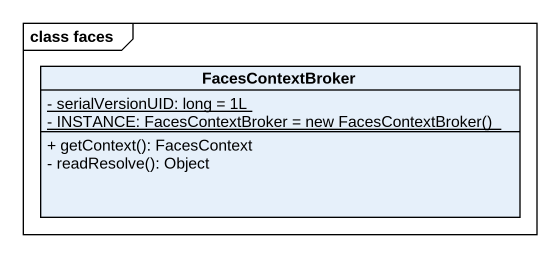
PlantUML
@startuml
mainframe class faces
hide circle
hide empty members
skinparam classAttributeIconSize 0
class FacesContextBroker {
  {static} - serialVersionUID: long = 1L
  {static} {field} - INSTANCE: FacesContextBroker = new FacesContextBroker()
  + getContext(): FacesContext
  - readResolve(): Object
}
@enduml
